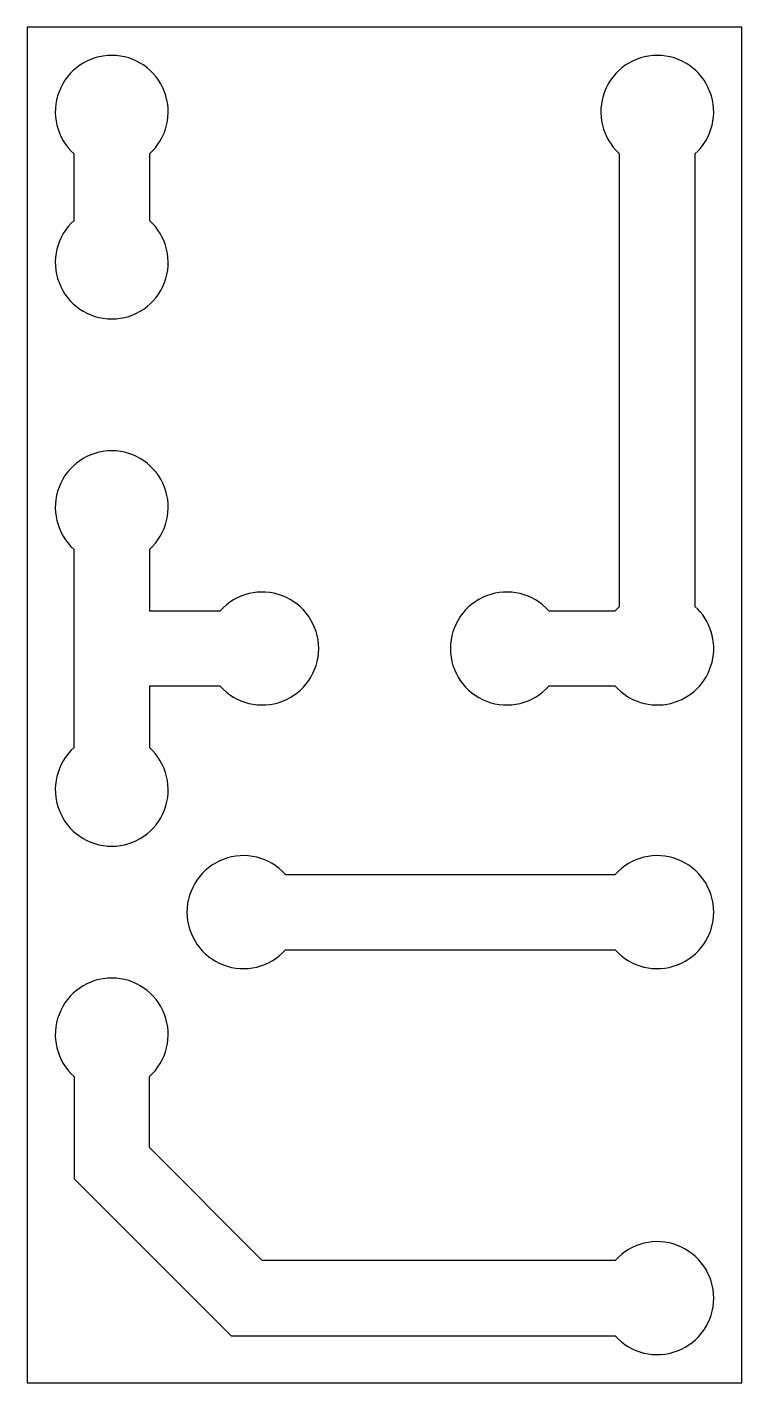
# Model space of a CAD drawing. Header units: millimetres. Extents: x 5540.1 to 5559.1, y 2503.8 to 2539.8.
import ezdxf

# ---------------------------------------------------------------- set-up
doc = ezdxf.new("R2010")
doc.units = ezdxf.units.MM

msp = doc.modelspace()

# ---------------------------------------------------------------- linework, layer by layer
for p, q in [((5559.068, 2539.775), (5540.068, 2539.775)), ((5540.068, 2539.775), (5540.068, 2503.775)), ((5559.068, 2503.775), (5559.068, 2539.775)), ((5546.936, 2517.275), (5555.7, 2517.275)), ((5546.936, 2515.275), (5555.7, 2515.275)), ((5541.318, 2511.907), (5541.318, 2509.197)), ((5543.318, 2510.025), (5543.318, 2511.907)), ((5546.318, 2507.025), (5543.318, 2510.025)), ((5545.489, 2505.025), (5541.318, 2509.197)), ((5555.7, 2507.025), (5546.318, 2507.025)), ((5545.489, 2505.025), (5555.7, 2505.025)), ((5540.068, 2503.775), (5559.068, 2503.775))]:
    msp.add_line(p, q)
for points in [[(5541.318, 2534.643), (5541.318, 2536.407)], [(5543.318, 2536.407), (5543.318, 2534.643)], [(5555.818, 2524.393), (5555.818, 2536.407)], [(5557.818, 2536.407), (5557.818, 2524.393)], [(5541.318, 2520.643), (5541.318, 2525.907)], [(5543.318, 2525.907), (5543.318, 2524.275)], [(5541.318, 2522.275), (5541.318, 2524.275)], [(5543.318, 2524.275), (5545.2, 2524.275)], [(5553.936, 2524.275), (5555.7, 2524.275)], [(5543.318, 2522.275), (5543.318, 2520.643)], [(5545.2, 2522.275), (5543.318, 2522.275)], [(5555.7, 2522.275), (5553.936, 2522.275)]]:
    msp.add_lwpolyline(points)
for centre, start, end in [((5542.318, 2537.525), 311.8103, 228.1897), ((5556.818, 2537.525), 311.8103, 228.1897), ((5542.318, 2533.525), 131.8103, 48.1897), ((5542.318, 2527.025), 311.8103, 228.1897), ((5546.318, 2523.275), 221.8103, 138.1897), ((5552.818, 2523.275), 41.8103, 318.1897), ((5556.818, 2523.275), 221.8103, 48.1897), ((5556.818, 2523.275), 131.8103, 138.1897), ((5542.318, 2519.525), 131.8103, 48.1897), ((5545.818, 2516.275), 41.8103, 318.1897), ((5556.818, 2516.275), 221.8103, 138.1897), ((5542.318, 2513.025), 311.8103, 228.1897), ((5556.818, 2506.025), 221.8103, 138.1897)]:
    msp.add_arc(centre, 1.5, start, end)

doc.saveas('drawing.dxf')
